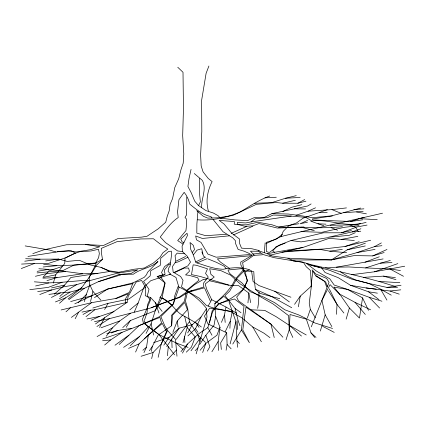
<?xml version="1.0" encoding="UTF-8"?>
<svg xmlns="http://www.w3.org/2000/svg" width="426" height="426" viewBox="0 0 426 426"><rect width="100%" height="100%" fill="white"/><g stroke="black" fill="none" stroke-linecap="round" stroke-linejoin="round"><path stroke-width="0.64" d="M199.592 178.467L199.661 194.645L200.369 201.871L198.58 205.572M186.769 197.068L186.641 214.725L185.017 217.484L186.348 218.863L186.62 223.852L185.944 230.615L177.706 240.61L183.079 244.141M95.472 323.946L127.129 302.38L128.072 296.65L136.059 282.118L141.613 280.468L145.436 287.215L145.277 295.745L150.713 297.609L155.288 302.614L162.125 311.374M201.695 207.707C200.997 198.447 207.169 189.256 202.329 180.368L194.277 173.536M258.987 292.108L258.603 302.338L257.682 308.365M125.526 302.966L125.766 298.338L128.679 293.658L115.856 298.717M229.907 328.329L230.28 321.241L232.276 311.566L209.656 308.115L204.448 316.113L208.016 323.952L226.701 332.775L227.101 344.506L226.1 350.241M336.503 314.303L337.019 304.414L329.277 288.876M95.77 262.799L98.624 257.629L99.338 253.449L98.481 249.279L91.042 250.978L79.79 251.713L73.629 253.88L65.072 257.98L64.747 263.492L55.657 274.877L53.341 283.12M197.957 211.253L196.876 223.985L196.817 233.113L205.678 235.685L226.419 234.268M264.317 252.458L265.132 242.836M149.398 350.736L152.29 346.476L158.222 335.076L171.657 325.73L172.605 315.144L184.719 302.503L187.403 309.723L177.237 321.044L172.887 332.28M247.953 302.875L248.859 293.077L238.544 285.596L229.742 285.308L200.071 276.426L191.498 274.594L193.159 264.839L196.322 265.265L207.499 268.795L205.556 273.412L208.266 277.081L203.575 283.05L203.788 286.986L189.282 291.405L179.889 297.417L163.861 302.758L150.037 308.174L109.482 318.627L94.497 321.614M167.423 355.731L168.291 346.604M232.777 344.054L241.435 329.985L244.007 306.262L234.422 298.972L218.32 303.754L212.558 311.944L207.813 327.653L198.298 334.064L187.499 344.027L180.981 351.61M311.033 286.639L312.78 271.213M279.797 298.701L259.982 293.392L255.376 289.291L254.205 279.381L253.784 271.666L244.002 270.723L242.618 262.656L247.788 259.679L254.125 255.052L250.461 251.18L258.31 251.265L263.199 254.551L274.035 257.666L303.482 262.464L306.23 266.74L310.517 270.542L311.374 286.118L309.228 303.152L310.32 309.34L315.362 317.908M218.394 350.438L218.155 341.572L219.997 327.296L215.625 316.348L214.795 303.706C222.42 296.405 230.812 289.446 235.045 279.483M143.967 352.584L146.528 347.147L148.333 335.081L162.279 323.451L166.055 330.832M369.262 283.594L352.222 279.312L329.468 270.249L310.852 265.185L306.358 263.38L316.513 271.128L329.799 278.849L334.224 285.074L347.643 289.44L362.542 297.902L359.459 318.068L349.389 307.993L340.118 294.696L333.92 287.135L347.643 289.44L369.177 297.268L381.92 301.23M215.625 316.348L214.065 325.155L205.843 335.289L199.64 344.469M298.365 306.811L300.255 296.145L311.374 286.118M221.429 322.365L224.481 315.059L225.998 307.045L211.706 299.686L206.748 289.408L205.194 283.945L214.225 277.06L210.939 274.365L209.688 268.721L220.774 270.59L230.434 275.047L240.339 284.035L259.2 296.038L273.13 303.999L288.642 315.687L289.243 329.681L286.048 339.783M146.065 333.43L151.124 323.723L155.256 310.676L162.05 297.838L165.096 283.056L160.48 276.778L164.425 274.839M151.251 351.381L152.29 346.476M191.056 169.394L189.043 178.425L187.914 186.455L191.375 193.132L194.682 201.104L198.367 205.428L205.87 210.566L213.538 213.101L218.075 215.668L219.805 217.516M209.576 322.482L212.292 310.421L219.459 303.733L230.785 298.583L238.038 293.557L243.145 289.371L247.682 280.526L243.352 270.334M151.656 358.617L153.078 352.478L161.204 344.144L167.562 330.507L175.501 339.341L176.971 356.211M158.158 357.308L161.204 344.144L167.232 329.777L164.819 325.927L160.858 316.614L173.648 303.855L174.772 295.676L178.041 286.661C188.856 291.421 198.862 298.717 206.2 308.025L207.009 317.061L196.168 353.841M183.02 342.6L187.19 327.519L184.692 316.374C174.442 312.247 171.305 299.744 159.819 297.71L161.566 295.245L164.969 282.869L157.088 276.554L165.128 274.339L164.271 270.169L168.669 264.53L170.293 264.077M90.52 301.576L92.932 291.453L89.822 284.85L89.109 277.427L96.271 263.561L73.932 265.105L56.919 265.68L43.117 266.99M230.115 343.894L235.908 321.662L229.012 301.858M84.391 301.651L86.34 294.435L89.822 284.85M346.141 319.138L349.389 307.993M320.331 331.055L325.176 314.835L321.928 300.351L329.048 282.278L326.641 278.423L315.725 273.95L312.045 269.775L315.842 276.064L324.607 281.378L326.63 287.012M144.43 320.325L147.13 312.279L147.641 304.473L150.713 297.609M307.354 318.009L310.32 309.34M48.91 294.403L60.444 292.854L70.061 292.087L84.305 288.327L98.379 281.687L119.317 274.456L133.423 274.184C140.825 268.471 151.006 268.119 157.987 261.479L147.449 272.4L146.629 274.616L144.265 277.299L132.96 282.901L129.403 292.406L115.473 298.541L91.638 302.652L61.12 309.958M202.669 352.488L205.817 343.388L216.914 335.23L219.997 327.296M134.227 312.157L138.157 302.993L143.929 287.161L150.729 280.723L170.506 274.147M208.91 66.014L206.099 73.341L201.626 100.328L201.807 131.512L200.614 154.851L201.173 165.975L203.069 171.859L208.181 178.382L212.121 181.62C207.499 190.56 205.534 201.216 208.405 211.062M160.602 296.954L155.256 310.676L130.335 320.57L122.747 327.615M311.289 326.833L321.928 300.351L330.049 284.616L340.118 294.696M266.048 243.603L281.038 236.547L283.258 231.291L288.61 225.86L296.602 222.889L302.939 218.266L327.37 209.64M135.596 352.052L139.084 343.878L148.333 335.081M187.919 335.933L195.518 328.68L201.077 316.933L206.44 308.818M225.093 331.918L230.28 321.241M99.524 327.482L104.583 317.775M75.184 318.717L78.586 312.215M104.62 309.505L108.002 303.376L128.785 299.089L145.436 287.215M182.472 353.111L187.499 344.027M208.154 306.065L211.706 299.686M187.685 332.919L192.27 324.703L201.077 316.933M207.371 351.115L209.88 346.679L205.843 335.289M226.701 332.775L220.663 342.845L221.339 349.464M126.213 327.338L130.335 320.57M211.892 351.754L218.155 341.572M166.726 346.524L179.144 328.164L192.27 324.703M163.818 345.135L169.175 337.232L179.144 328.164M294.568 304.329L300.255 296.145M68.133 298.93L81.664 287.747L89.109 277.427L96.58 265.158L102.485 259.354L101.548 253.672L101.255 248.379L116.894 241.712L140.846 238.959L153.445 238.762L160.985 244.657L167.817 249.109L162.993 252.661L159.814 257.56L153.413 263.023L144.382 268.007L134.094 269.248L118.732 272.23L109.312 270.782L101.047 267.411L90.237 264.903L79.316 260.281L67.143 261.41L58.756 259.093L40.076 259.178L25.656 258.715M190.986 350.811L200.795 337.312M106.287 336.205L112.453 327.86L119.637 321.012L130.553 313.27M176.289 339.277L189.384 321.811L187.717 308.605L185.416 300.937L187.951 290.026L194.56 284.611L203.372 279.424M54.256 294.18L64.699 285.037L70.822 277.486L109.12 271.58L119.227 272.794M192.206 252.496L194.522 249.636L193.345 245.349L190.049 242.506L190.741 249.428L193.228 254.641L195.859 262.576C204.826 265.313 213.708 269.04 223.213 269.269C232.33 267.485 243.081 266.404 251.542 270.84L253.065 281.479L258.939 285.574L290.937 297.226M200.119 350.284L205.817 343.388M236.302 277.97L242.394 271L242.128 268.609L227.958 269.983L229.38 273.029L230.711 274.408L241.846 282.816L250.174 291.666L263.651 297.087L274.626 302.625L284.744 309.766L298.834 314.974L314.968 323.004L332.525 328.451M130.196 345.795L139.467 336.577L147.96 327.216M167.2 359.986L176.513 349.975M244.609 270.356L237.191 278.135L229.747 291.086L224.971 295.548L235.104 308.515L241.004 312.695M42.973 277.305L48.202 271.863L62.633 270.707L73.932 265.105L95.781 262.948L102.485 259.354M78.214 302.732L86.34 294.435M195.156 350.683L197.973 347.84M186.284 352.185L191.402 347.153L195.241 337.014L187.19 327.519M119.2 344.474L139.259 325.501L159.297 316.779L173.329 303.738L179.037 287.619L175.965 277.448L171.114 274.77L168.094 271.287L168.84 267.709L170.017 266.218L171.577 254.641L171.385 251.164L168.579 251.462L160.788 258.215L160.245 265.425L150.804 270.675L150.149 275.915L143.551 281.479L148.999 289.27L147.194 296.304L150.527 299.909L142.486 319.159L143.317 322.876L159.02 334.602L176.098 342.946L188.106 347.43M144.292 338.851L161.523 322.929L159.926 317.407L122.108 332.323L102.693 338.947M65.971 311.811L70.418 307.801M59.869 296.347L65.881 291.006L76.488 284.717L89.849 280.612L116.751 273.359L137.896 269.908M59.512 303.232L65.519 297.891L81.664 287.747M142.912 350.263L146.528 347.147M104.652 345.017L110.648 339.927L122.108 332.323M129.792 309.894L138.157 302.993M214.795 303.706L223.89 296.288L228.309 300.378M282.481 234.263L276.16 239.194L266.293 242.362L266.447 251.574L269.323 252.485L279.003 245.28L290.979 240.514L323.494 232.798L341.466 232.772L351.471 230.557M85.967 316.651L94.897 309.734L127.129 302.38M342.408 226.712L331.061 227.622L320.458 227.766L278.631 227.069L272.235 224.853L257.97 222.25L246.191 224.864L238.022 224.662L237.271 222.463L245.77 222.931L251.052 221.919L255.27 218.735L267.443 217.601L273.263 215.013L282.699 215.386L305.714 217.361L311.875 220.972C328.254 218.762 344.096 227.047 360.471 223.522M68.879 299.659L84.305 288.327M71.408 317.402L91.638 302.652M114.999 345.23L128.865 335.225M170.086 262.672L164.542 266.607L161.566 272.454L162.78 274.807L157.423 276.65M185.544 292.715L179.277 297.082L151.246 307.801M123.599 347.366L139.467 336.577M94.492 297.604L107.57 289.078L132.96 282.901M290.921 260.004L331.417 259.913L347.169 249.844L365.412 243.15M59.352 298.802L70.061 292.087M96.91 326.492L109.482 318.627M269.695 196.029C259.104 199.805 249.764 206.285 240.147 211.967C226.659 217.633 212.281 220.913 197.589 219.805M311.113 203.926L307.705 205.982L271.932 213.628L264.605 217.292L254.263 217.622L247.527 220.615L235.253 219.938L220.407 218.16M136.49 270.265L131.064 273.487L119.008 274.45M97.091 336.572L112.453 327.86M83.017 314.473L90.844 310.165L94.897 309.734M196.658 210.652L203.362 216.307L207.851 218.112L217.878 217.814L232.809 215.481L256.361 204.326L276.341 202.52L282.656 203.218L297.886 203.239L304.67 199.538M258.278 250.658L267.549 253.79L272.379 256.015L287.875 258.183L331.417 259.913L356.993 252.591L374.566 246.611L381.355 242.911M51.418 297.444L60.444 292.854M195.864 261.852L205.289 257.166M65.998 257.73L75.471 253.081L71.264 250.786L58.761 251.649L27.956 256.425M176.13 261.106L185.63 256.484M74.784 303.834L91.606 295.798L107.57 289.078L133.045 283.631M282.859 211.466L291.709 207.265L301.81 204.672M187.882 257.283L178.249 261.846L175.091 262.73M193.505 254.62L197.057 250.126L201.69 248.725L202.925 254.072M175.059 272.374L184.234 268.06L188.627 268.05L189.437 271.314L185.555 274.919L189.027 275.313L197.632 277.747L199.022 280.186L186.45 290.441L184.389 301.278L171.412 315.448L171.657 325.73M252.9 226.163L233.368 234.955M169.223 274.663L170.512 274.072M173.872 272.534L187.882 265.851L190.497 262.075L187.355 256.324L182.387 251.526L182.088 246.079L187.467 235.477L187.03 233.24L180.762 239.071L182.174 241.968L183.963 242.405M307.583 220.364L300.106 223.794L307.492 222.159M295.916 215.364L308.062 211.19L315.538 207.808M91.111 320.267L99.711 316.38L114.008 311.576M331.417 259.913L354.166 255.6L372.75 255.898L386.973 249.482M249.29 269.86L245.307 271.65L247.069 280.894L243.752 288.998L236.664 297.05L238.438 300.815L270.936 324.127L282.885 337.211M231.18 233.347L246.926 226.312M355.359 232.697L349.261 235.306L327.967 237.346L352.105 231.92L360.902 228.762M128.567 348.377L139.084 343.878M197.03 262.948L207.1 258.667M285.164 243.108L275.952 246.819L272.725 250.962L274.685 252.277L302.875 247.458L329.17 238.326L354.325 240.509M55.423 301.938L65.519 297.891M21.3 268.534L34.517 263.444L48.644 263.353L65.072 257.98M39.799 294.51L51.807 289.936L64.219 286.693L76.488 284.717M111.404 332.972L118.05 330.443L131.496 328.371M287.875 258.183L293.36 260.952L302.204 261.995L310.815 264.583L325.752 268.023L336.38 267.203L365.045 262.166L379.294 256.782M341.466 232.772L356.993 226.957L367.058 225.072M89.849 280.612L80.439 280.691L62.175 282.246L48.175 287.401L29.772 289.664M100.999 327.78L119.637 321.012M153.584 342.717L169.175 337.232M351.439 274.722L374.507 271.788L397.852 263.603M32.823 253.63L43.601 249.902L66.541 244.748L85.669 244.551L103.433 245.482L117.981 238.56L141.437 237.149L147.034 236.254L158.232 228.826L165.719 222.26L167.264 216.163L169.175 210.945L170.075 204.459L172.573 198.569L174.793 187.536L178.707 178.76L181.023 169.543L183.185 163.227L183.798 153.962L182.679 135.622L183.462 108.555L183.004 72.287L177.77 67.265M287.459 251.1L323.904 248.97L344.991 246.489L359.129 241.702M48.639 270.995L62.084 266.506M336.38 267.203L348.915 266.948L365.599 267.922L380.402 263.167L390.322 260.467M296.24 195.646L285.511 198.25L272.022 202.531L254.423 203.314M141.107 356.264L153.078 352.478M332.381 215.929L312.29 218.953L312.945 219.938L350.609 221.488L364.171 217.244M92.847 308.035L108.002 303.376M271.932 213.628L288.274 214.033L302.817 215.998L312.322 217.729L331.673 215.838L360.652 208.053M46.956 280.643L57.084 277.587L82.569 273.774L97.932 273.524M98.379 281.687L120.867 274.882M372.75 255.898L384.145 252.533M106.819 333.547L118.05 330.443M70.663 301.549L91.606 295.798M189.032 292.018L204.48 287.79L210.3 301.033M187.546 291.97L192.957 290.5M297.886 203.239L305.916 201.184M281.038 236.547C314.739 228.256 348.708 221.073 382.511 213.197M35.411 276.293L45.034 273.902L65.498 271.469L82.569 273.774M344.991 246.489L370.663 240.237M366.099 222.404L356.088 224.79L330.166 225.285M269.264 255.387L302.875 247.458M282.656 203.218L295.372 200.284M35.614 285.958L48.804 282.907L62.175 282.246M51.599 287.912L64.699 285.037M81.962 312.109L90.844 310.165M347.169 249.844L365.263 245.946M267.437 253.752L274.685 252.277M86.941 318.978L99.711 316.38M43.761 277.241L55.657 274.877M341.12 239.449L357.84 236.361M374.507 271.788L404.7 266.213M365.045 262.166L383.107 258.928M356.993 252.591L375.05 249.396M37.163 271.335L48.33 269.397L65.498 271.469M278.631 227.069L298.844 223.714M325.416 267.603L340.395 271.799L347.222 276.101L355.593 279.93L368.65 283.418L386.957 287.412L401.036 285.244M251.052 221.919L291.251 216.067M281.916 252.085L319.415 249.327L329.756 251.159L342.328 249.359M45.71 260.925L58.756 259.093M350.609 221.488L362.702 219.811M327.541 237.719L301.097 241.883L290.979 240.514M24.745 261.197L40.076 259.178M374.566 246.611L381.914 245.69M252.852 254.082L260.595 253.129M308.062 211.19L331.923 209.608L346.455 207.904M359.027 225.631L344.501 227.292L321.795 232.314L300.958 231.574M229.321 235.823L202.382 238.464L195.651 235.977L196.492 239.843L201.029 242.41L207.92 254.114L216.12 257.192L249.769 254.54M321.326 267.427L325.059 272.507L338.207 277.661L350.55 285.329L366.072 287.949L390.062 291.022L400.797 289.829M37.68 291.48L51.807 289.936M102.602 340.741L110.648 339.927M343.739 212.739L363.144 211.344M37.078 272.917L48.202 271.863M251.75 255.627L217.366 258.88L220.492 262.118L229.502 268.417M353.894 209.635L363.905 208.831M352.105 231.92L360.774 231.222M254.093 255.35L262.272 254.801M57.185 251.51L68.442 250.781L76.036 251.958L90.658 249.652L99.908 246.697L85.669 244.551M245.642 226.291L252.836 225.839L258.997 223.554L277.363 228.064L303.946 226.973M340.395 271.799L363.623 277.358L383.544 276.133L395.392 277.635M285.511 198.25L300.149 197.451M380.402 263.167L391.979 262.554M264.972 197.818L276.304 197.243M21.534 264.072L34.517 263.444M42.93 278.141L57.084 277.587M386.957 287.412L397.559 287.268M319.303 212.409L327.221 212.478M294.297 208.804L305.511 208.942M251.17 309.814L264.695 310.362L276.021 316.619L289.467 325.427L306.235 334.964M365.599 267.922L389.881 268.939L400.472 270.542M310.836 221.185L318.004 223.767L325.986 224.167M358.373 218.581L377.228 219.688M363.623 277.358L378.948 281.448L399.838 282.678M38.867 268.747L48.33 269.397M34.341 281.82L48.804 282.907M203.66 279.461L206.003 279.648M184.751 253.768L177.141 253.145L175.081 255.643L175.736 261.809L172.535 266.404L173.164 272.118L180.619 276.501L183.031 280.356L181.508 286.906L189.985 292.699L199.389 298.248L206.37 305.421L212.776 307.785L230.557 311.534L241.883 317.791L252.74 326.987L264.067 333.244L269.956 337.642M329.756 251.159L346.626 252.714M43.649 264.333L56.919 265.68M366.072 287.949L376.179 289.163M182.823 251.596L177.647 250.962L165.581 242.655L160.251 236.978C165.73 230.141 170.767 222.383 178.19 217.564L177.562 211.85L178.915 199.725L184.154 192.328L186.194 195.156L188.308 199.341L189.831 204.198C196.221 209.331 202.59 214.906 210.907 216.573L212.079 218.128M350.55 285.329L368.522 291.794L377.399 293.163M25.182 245.919L49.57 250.035L55.95 251.947M356.567 211.994L366.397 213.847M209.635 280.771L228.783 285.26M310.852 265.185L320.07 267.406M259.21 250.563L251.894 248.747L241.51 248.172L239.694 243.651L239.433 238.965L231.579 233.102L224.055 224.007L219.15 220.418L234.401 221.547L234.225 224.151L239.284 224.832L245.972 226.563M301.262 227.186L314.345 230.711M383.544 276.133L395.994 279.664M378.948 281.448L396.1 286.677M318.004 223.767L323.861 225.748M390.062 291.022L399.242 294.153M348.782 224.529L355.518 227.165L358.261 231.435M331.923 209.608L341.226 213.351M331.061 227.622L337.594 230.258M207.893 258.87L216.238 262.246L224.305 266.261L226.115 268.689M255.376 289.291L271.138 296.299L291.725 307.716M340.976 294.792L355.023 302.348L370.567 309.787M101.047 267.411L109.104 271.277M368.65 283.418L380.572 289.153L391.26 295.175M322.615 326.3L334.229 332.392M389.881 268.939L403.47 276.282M225.998 307.045L236.739 313.243M184.692 316.374L195.827 322.796L201.338 326.966M205.199 257.213L203.671 256.276L201.86 251.904M316.076 275.686L325.714 282.017L327.434 286.655M274.695 291.176L289.361 301.922M162.05 297.838L171.566 304.925M368.522 291.794L379.023 299.638M289.467 325.427L301.47 336.055M292.843 337.451L289.243 329.681L290.037 314.495L306.353 319.17L310.975 332.839L315.996 337.381M176.098 342.946L182.978 349.458M189.384 321.811L197.861 334.932L205.476 342.419M369.177 297.268L379.603 308.025M227.101 344.506L231.116 348.798M235.908 321.662L236.941 340.896L239.396 343.521M92.932 291.453L100.877 300.122M355.023 302.348L365.3 314.447M310.975 332.839L314.734 337.483M343.873 313.003L337.019 304.414L328.398 290.734M213.085 219.465L223.032 231.723L232.782 237.841L235.456 240.754L235.525 243.459L238.129 249.444L243.869 251.116L248.688 253.193L252.251 255.254L240.706 262.096L240.86 264.972L244.572 271.447M174.569 354.858L159.02 334.602L146.485 325.342L144.052 320.885M195.827 322.796L199.038 327.36M195.518 328.68L197.994 332.301M241.435 329.985L249.407 342.722L242.777 329.873L246.004 307.141L270.936 324.127L274.238 337.53M252.74 326.987L261.383 341.758M380.572 289.153L386.925 300.08M325.176 314.835L331.859 326.598M207.813 327.653L211.972 335.209M362.542 297.902L368.495 310.325M155.288 302.614L158.978 313.041M239.934 325.698L237.953 320.001L235.104 308.515M197.861 334.932L200.177 341.599M151.124 323.723L153.594 335.033M248.859 293.077L250.632 302.657M177.237 321.044L178.089 327.253M236.941 340.896L237.628 347.281M224.481 315.059L225.194 322.434M184.431 336.631L184.911 342.451M171.747 339.059L172.077 347.717M237.133 320.687L237.458 329.511"/></g></svg>
